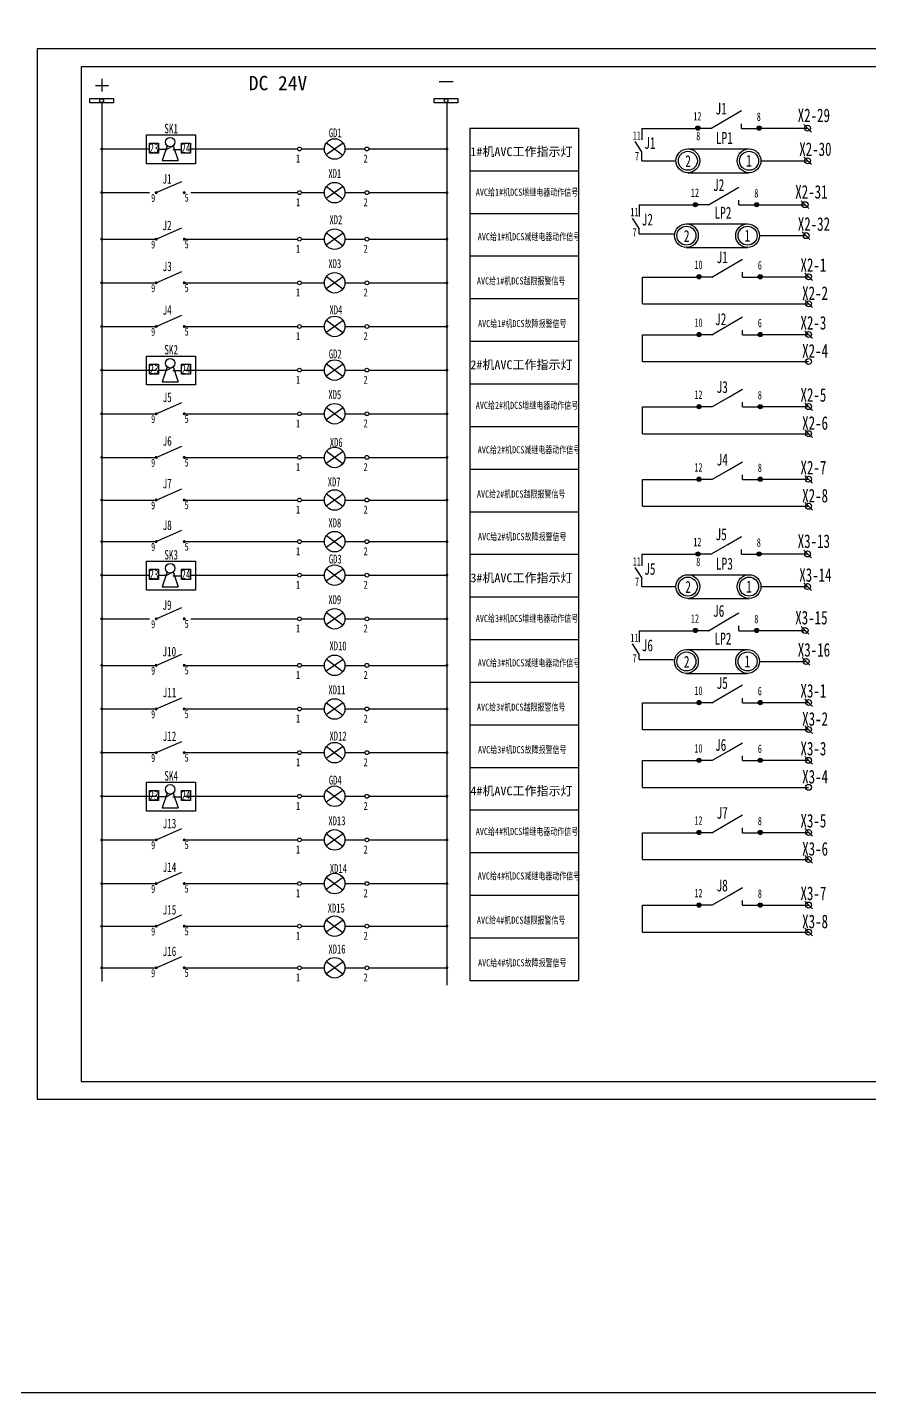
# Model space of a CAD drawing. Header units: millimetres. Extents: x -2527 to 7788, y -1442 to 1215.
# Drawn here: x 6831 to 7308, y -1442 to -670 of the extents above; entities that cross this region are included whole.
import ezdxf

# ---------------------------------------------------------------- set-up
doc = ezdxf.new("R2010")
doc.units = ezdxf.units.MM
doc.header["$MEASUREMENT"] = 0
doc.styles.get("Standard").update_dxf_attribs({"font": '', "width": 0.7, "height": 6})
doc.styles.get('Standard').set_extended_font_data('SimSun')

msp = doc.modelspace()

# ---------------------------------------------------------------- hatches: boundary and pattern name
for points in [[(7211.92, -726.95, 1), (7209.52, -726.95, 1)], [(7246.56, -726.95, 1), (7244.16, -726.95, 1)], [(6872.54, -738.74, 1), (6874.27, -738.74, 1)], [(7067.84, -738.74, 1), (7069.57, -738.74, 1)], [(6872.54, -763.43, 1), (6874.27, -763.43, 1)], [(6903.34, -763.43, 1), (6905.08, -763.43, 1)], [(6919.23, -763.43, 1), (6920.97, -763.43, 1)], [(7067.84, -763.43, 1), (7069.57, -763.43, 1)], [(7210.53, -770.23, 1), (7208.13, -770.23, 1)], [(7245.17, -770.23, 1), (7242.77, -770.23, 1)], [(6872.54, -789.74, 1), (6874.27, -789.74, 1)], [(6903.34, -789.74, 1), (6905.08, -789.74, 1)], [(6919.23, -789.74, 1), (6920.97, -789.74, 1)], [(7067.84, -789.74, 1), (7069.57, -789.74, 1)], [(7212.51, -811, 1), (7210.11, -811, 1)], [(7247.15, -811, 1), (7244.75, -811, 1)], [(6872.54, -814.43, 1), (6874.27, -814.43, 1)], [(6903.34, -814.43, 1), (6905.08, -814.43, 1)], [(6919.23, -814.43, 1), (6920.97, -814.43, 1)], [(7067.84, -814.43, 1), (7069.57, -814.43, 1)], [(6872.54, -839.12, 1), (6874.27, -839.12, 1)], [(6903.34, -839.12, 1), (6905.08, -839.12, 1)], [(6919.23, -839.12, 1), (6920.97, -839.12, 1)], [(7067.84, -839.12, 1), (7069.57, -839.12, 1)], [(7212.51, -843.67, 1), (7210.11, -843.67, 1)], [(7247.15, -843.67, 1), (7244.75, -843.67, 1)], [(6872.54, -863.81, 1), (6874.27, -863.81, 1)], [(7067.84, -863.81, 1), (7069.57, -863.81, 1)], [(6872.54, -888.5, 1), (6874.27, -888.5, 1)], [(6903.34, -888.5, 1), (6905.08, -888.5, 1)], [(6919.23, -888.5, 1), (6920.97, -888.5, 1)], [(7067.84, -888.5, 1), (7069.57, -888.5, 1)], [(7212.51, -884.47, 1), (7210.11, -884.47, 1)], [(7247.15, -884.47, 1), (7244.75, -884.47, 1)], [(6872.54, -913.18, 1), (6874.27, -913.18, 1)], [(6903.34, -913.18, 1), (6905.08, -913.18, 1)], [(6919.23, -913.18, 1), (6920.97, -913.18, 1)], [(7067.84, -913.18, 1), (7069.57, -913.18, 1)], [(7212.51, -925.55, 1), (7210.11, -925.55, 1)], [(7247.15, -925.55, 1), (7244.75, -925.55, 1)], [(6872.54, -937.29, 1), (6874.27, -937.29, 1)], [(6903.34, -937.29, 1), (6905.08, -937.29, 1)], [(6919.23, -937.29, 1), (6920.97, -937.29, 1)], [(7067.84, -937.29, 1), (7069.57, -937.29, 1)], [(6872.54, -960.81, 1), (6874.27, -960.81, 1)], [(6903.34, -960.81, 1), (6905.08, -960.81, 1)], [(6919.23, -960.81, 1), (6920.97, -960.81, 1)], [(7067.84, -960.81, 1), (7069.57, -960.81, 1)], [(7211.92, -967.8, 1), (7209.52, -967.8, 1)], [(7246.56, -967.8, 1), (7244.16, -967.8, 1)], [(6872.54, -979.79, 1), (6874.27, -979.79, 1)], [(7067.84, -979.79, 1), (7069.57, -979.79, 1)], [(6872.54, -1004.48, 1), (6874.27, -1004.48, 1)], [(6903.34, -1004.48, 1), (6905.08, -1004.48, 1)], [(6919.23, -1004.48, 1), (6920.97, -1004.48, 1)], [(7067.84, -1004.48, 1), (7069.57, -1004.48, 1)], [(7210.53, -1011.07, 1), (7208.13, -1011.07, 1)], [(7245.17, -1011.07, 1), (7242.77, -1011.07, 1)], [(6872.54, -1030.79, 1), (6874.27, -1030.79, 1)], [(6903.34, -1030.79, 1), (6905.08, -1030.79, 1)], [(6919.23, -1030.79, 1), (6920.97, -1030.79, 1)], [(7067.84, -1030.79, 1), (7069.57, -1030.79, 1)], [(6872.54, -1055.48, 1), (6874.27, -1055.48, 1)], [(6903.34, -1055.48, 1), (6905.08, -1055.48, 1)], [(6919.23, -1055.48, 1), (6920.97, -1055.48, 1)], [(7067.84, -1055.48, 1), (7069.57, -1055.48, 1)], [(7212.51, -1051.85, 1), (7210.11, -1051.85, 1)], [(7247.15, -1051.85, 1), (7244.75, -1051.85, 1)], [(6872.54, -1080.17, 1), (6874.27, -1080.17, 1)], [(6903.34, -1080.17, 1), (6905.08, -1080.17, 1)], [(6919.23, -1080.17, 1), (6920.97, -1080.17, 1)], [(7067.84, -1080.17, 1), (7069.57, -1080.17, 1)], [(7212.51, -1084.52, 1), (7210.11, -1084.52, 1)], [(7247.15, -1084.52, 1), (7244.75, -1084.52, 1)], [(6872.54, -1104.86, 1), (6874.27, -1104.86, 1)], [(7067.84, -1104.86, 1), (7069.57, -1104.86, 1)], [(7212.51, -1125.32, 1), (7210.11, -1125.32, 1)], [(7247.15, -1125.32, 1), (7244.75, -1125.32, 1)], [(6872.54, -1129.55, 1), (6874.27, -1129.55, 1)], [(6903.34, -1129.55, 1), (6905.08, -1129.55, 1)], [(6919.23, -1129.55, 1), (6920.97, -1129.55, 1)], [(7067.84, -1129.55, 1), (7069.57, -1129.55, 1)], [(6872.54, -1154.24, 1), (6874.27, -1154.24, 1)], [(6903.34, -1154.24, 1), (6905.08, -1154.24, 1)], [(6919.23, -1154.24, 1), (6920.97, -1154.24, 1)], [(7067.84, -1154.24, 1), (7069.57, -1154.24, 1)], [(7212.51, -1166.39, 1), (7210.11, -1166.39, 1)], [(7247.15, -1166.39, 1), (7244.75, -1166.39, 1)], [(6872.54, -1178.34, 1), (6874.27, -1178.34, 1)], [(6903.34, -1178.34, 1), (6905.08, -1178.34, 1)], [(6919.23, -1178.34, 1), (6920.97, -1178.34, 1)], [(7067.84, -1178.34, 1), (7069.57, -1178.34, 1)], [(6872.54, -1201.86, 1), (6874.27, -1201.86, 1)], [(6903.34, -1201.86, 1), (6905.08, -1201.86, 1)], [(6919.23, -1201.86, 1), (6920.97, -1201.86, 1)], [(7067.84, -1201.86, 1), (7069.57, -1201.86, 1)]]:
    msp.add_hatch(color=256).paths.add_polyline_path(points)

# ---------------------------------------------------------------- linework, layer by layer
for p, q in [((6873.53, -698.96), (6873.53, -706.25)), ((7064.29, -700.48), (7072.17, -700.48)), ((6869.89, -702.83), (6877.32, -702.83)), ((6873.38, -712.63), (6873.38, -1209.63)), ((7068.69, -712.61), (7068.69, -1211.77)), ((7227.57, -721.54), (7235.31, -717)), ((7218.08, -727.1), (7227.57, -721.54)), ((7235.31, -727.1), (7235.31, -724.42)), ((7274.89, -729.12), (7270.57, -724.79)), ((7081.71, -726.93), (7143.09, -726.93)), ((7081.71, -726.93), (7081.71, -967.98)), ((7143.09, -726.93), (7143.09, -967.98)), ((7178.92, -727.1), (7187.06, -727.1)), ((7187.06, -727.1), (7210.72, -727.1)), ((7218.08, -727.1), (7210.72, -727.1)), ((7235.31, -727.1), (7245.36, -727.1)), ((7245.36, -726.95), (7272.73, -726.95)), ((6873.38, -738.73), (6900.4, -738.73)), ((6905.59, -738.82), (6910.21, -738.82)), ((6910.39, -736.91), (6907.58, -745.3)), ((6910.21, -738.82), (6913.83, -736.9)), ((6913.56, -739.04), (6918.48, -739.04)), ((6913.89, -736.91), (6916.7, -745.3)), ((6923.67, -738.73), (6984.23, -738.73)), ((6986.38, -738.73), (6999.38, -738.73)), ((7009.92, -735.35), (7000.47, -742.12)), ((7000.55, -735.24), (7009.84, -742.23)), ((7011.01, -738.73), (7022.4, -738.73)), ((7024.55, -738.73), (7068.69, -738.73)), ((7204.98, -738.69), (7218.98, -738.69)), ((7218.98, -738.69), (7239.65, -738.69)), ((6907.58, -745.3), (6916.7, -745.3)), ((7178.92, -745.41), (7198.31, -745.41)), ((7246.27, -745.41), (7272.76, -745.41)), ((7274.92, -747.57), (7270.6, -743.25)), ((7081.71, -751.04), (7143.09, -751.04)), ((7204.98, -752.13), (7218.98, -752.13)), ((7218.98, -752.13), (7239.65, -752.13)), ((6873.38, -763.42), (6900.51, -763.42)), ((6904.19, -763.42), (6918.71, -757.04)), ((6923.78, -763.42), (6984.23, -763.42)), ((6986.38, -763.42), (6999.38, -763.42)), ((7009.92, -760.04), (7000.47, -766.81)), ((7000.55, -759.93), (7009.84, -766.92)), ((7011.01, -763.42), (7022.4, -763.42)), ((7024.55, -763.42), (7068.69, -763.42)), ((7226.18, -764.81), (7233.92, -760.27)), ((7177.53, -770.37), (7185.68, -770.37)), ((7177.53, -770.37), (7185.68, -770.37)), ((7185.68, -770.37), (7209.33, -770.37)), ((7216.7, -770.37), (7209.33, -770.37)), ((7216.7, -770.37), (7226.18, -764.81)), ((7233.92, -770.37), (7233.92, -767.69)), ((7233.92, -770.37), (7243.97, -770.37)), ((7243.97, -770.23), (7271.34, -770.23)), ((7273.51, -772.39), (7269.18, -768.06)), ((7081.71, -775.14), (7143.09, -775.14)), ((6904.19, -789.73), (6918.71, -783.35)), ((7009.92, -786.35), (7000.47, -793.12)), ((7000.55, -786.24), (7009.84, -793.23)), ((7177.53, -786.74), (7196.92, -786.74)), ((7204.16, -781.03), (7218.16, -781.03)), ((7218.16, -781.03), (7238.83, -781.03)), ((7274.1, -789.91), (7269.78, -785.59)), ((6873.38, -789.73), (6904.19, -789.73)), ((6920.08, -789.73), (6984.23, -789.73)), ((6986.38, -789.73), (6999.38, -789.73)), ((7011.01, -789.73), (7022.4, -789.73)), ((7024.55, -789.73), (7068.69, -789.73)), ((7204.16, -794.47), (7218.16, -794.47)), ((7218.16, -794.47), (7238.83, -794.47)), ((7245.45, -787.75), (7271.94, -787.75)), ((7081.71, -799.25), (7143.09, -799.25)), ((7228.16, -805.59), (7235.9, -801.05)), ((6904.19, -814.42), (6918.71, -808.04)), ((7218.68, -811.15), (7228.16, -805.59)), ((7235.9, -811.15), (7235.9, -808.47)), ((7275.49, -813.17), (7271.16, -808.84)), ((6873.38, -814.42), (6904.19, -814.42)), ((6920.08, -814.42), (6984.23, -814.42)), ((6986.38, -814.42), (6999.38, -814.42)), ((7009.92, -811.04), (7000.47, -817.81)), ((7000.55, -810.93), (7009.84, -817.92)), ((7011.01, -814.42), (7022.4, -814.42)), ((7024.55, -814.42), (7068.69, -814.42)), ((7179.35, -826.29), (7179.35, -811.15)), ((7179.35, -811.15), (7211.31, -811.15)), ((7218.68, -811.15), (7211.31, -811.15)), ((7235.9, -811.15), (7245.95, -811.15)), ((7245.95, -811), (7273.32, -811)), ((7081.71, -823.35), (7143.09, -823.35)), ((7179.35, -826.29), (7273.32, -826.29)), ((7275.49, -828.45), (7271.16, -824.13)), ((6904.19, -839.11), (6918.71, -832.73)), ((7228.16, -838.26), (7235.9, -833.72)), ((6873.38, -839.11), (6904.19, -839.11)), ((6920.08, -839.11), (6984.23, -839.11)), ((6986.38, -839.11), (6999.38, -839.11)), ((7009.92, -835.73), (7000.47, -842.5)), ((7000.55, -835.62), (7009.84, -842.61)), ((7011.01, -839.11), (7022.4, -839.11)), ((7024.55, -839.11), (7068.69, -839.11)), ((7218.68, -843.82), (7228.16, -838.26)), ((7235.9, -843.82), (7235.9, -841.14)), ((7275.49, -845.84), (7271.16, -841.51)), ((7081.71, -847.46), (7143.09, -847.46)), ((7179.35, -858.96), (7179.35, -843.82)), ((7179.35, -843.82), (7211.31, -843.82)), ((7218.68, -843.82), (7211.31, -843.82)), ((7235.9, -843.82), (7245.95, -843.82)), ((7245.95, -843.67), (7273.32, -843.67)), ((6873.38, -863.8), (6904.19, -863.8)), ((6905.59, -863.89), (6910.21, -863.89)), ((6910.39, -861.98), (6907.58, -870.37)), ((6910.21, -863.89), (6913.83, -861.97)), ((6913.56, -864.11), (6918.48, -864.11)), ((6913.89, -861.97), (6916.7, -870.37)), ((6920.08, -863.8), (6984.23, -863.8)), ((6986.38, -863.8), (6999.38, -863.8)), ((7009.92, -860.42), (7000.47, -867.19)), ((7000.55, -860.31), (7009.84, -867.3)), ((7011.01, -863.8), (7022.4, -863.8)), ((7024.55, -863.8), (7068.69, -863.8)), ((7179.35, -858.96), (7273.32, -858.96)), ((6907.58, -870.37), (6916.7, -870.37)), ((7081.71, -871.56), (7143.09, -871.56)), ((7218.68, -884.62), (7228.16, -879.05)), ((7228.16, -879.05), (7235.9, -874.51)), ((6904.19, -888.49), (6918.71, -882.11)), ((7009.92, -885.11), (7000.47, -891.88)), ((7000.55, -884.99), (7009.84, -891.99)), ((7179.35, -884.62), (7211.31, -884.62)), ((7179.35, -899.76), (7179.35, -884.62)), ((7218.68, -884.62), (7211.31, -884.62)), ((7235.9, -884.62), (7235.9, -881.94)), ((7235.9, -884.62), (7245.95, -884.62)), ((7245.95, -884.47), (7273.32, -884.47)), ((7275.49, -886.63), (7271.16, -882.31)), ((6873.38, -888.49), (6904.19, -888.49)), ((6920.08, -888.49), (6984.23, -888.49)), ((6986.38, -888.49), (6999.38, -888.49)), ((7011.01, -888.49), (7022.4, -888.49)), ((7024.55, -888.49), (7068.69, -888.49)), ((7081.71, -895.67), (7143.09, -895.67)), ((7179.35, -899.76), (7273.32, -899.76)), ((7275.49, -901.92), (7271.16, -897.59)), ((6904.19, -913.18), (6918.71, -906.79)), ((7009.92, -909.8), (7000.47, -916.57)), ((7000.55, -909.68), (7009.84, -916.68)), ((6873.38, -913.18), (6904.19, -913.18)), ((6920.08, -913.18), (6984.23, -913.18)), ((6986.38, -913.18), (6999.38, -913.18)), ((7011.01, -913.18), (7022.4, -913.18)), ((7024.55, -913.18), (7068.69, -913.18)), ((7228.16, -920.13), (7235.9, -915.59)), ((7081.71, -919.77), (7143.09, -919.77)), ((7179.35, -925.69), (7211.31, -925.69)), ((7179.35, -940.83), (7179.35, -925.69)), ((7218.68, -925.69), (7211.31, -925.69)), ((7218.68, -925.69), (7228.16, -920.13)), ((7235.9, -925.69), (7235.9, -923.01)), ((7235.9, -925.69), (7245.95, -925.69)), ((7245.95, -925.55), (7273.32, -925.55)), ((7275.49, -927.71), (7271.16, -923.38)), ((6904.19, -937.29), (6918.71, -930.9)), ((7009.92, -933.9), (7000.47, -940.67)), ((7000.55, -933.79), (7009.84, -940.78)), ((6873.38, -937.29), (6904.19, -937.29)), ((6920.08, -937.29), (6984.23, -937.29)), ((6986.38, -937.29), (6999.38, -937.29)), ((7011.01, -937.29), (7022.4, -937.29)), ((7024.55, -937.29), (7068.69, -937.29)), ((7179.35, -940.83), (7273.32, -940.83)), ((7275.49, -942.99), (7271.16, -938.67)), ((7081.71, -943.88), (7143.09, -943.88)), ((6904.19, -960.81), (6918.71, -954.42)), ((7009.92, -957.42), (7000.47, -964.19)), ((7000.55, -957.31), (7009.84, -964.3)), ((6873.38, -960.81), (6904.19, -960.81)), ((6920.08, -960.81), (6984.23, -960.81)), ((6986.38, -960.81), (6999.38, -960.81)), ((7011.01, -960.81), (7022.4, -960.81)), ((7024.55, -960.81), (7068.69, -960.81)), ((7218.08, -967.94), (7227.57, -962.38)), ((7227.57, -962.38), (7235.31, -957.84)), ((7235.31, -967.94), (7235.31, -965.27)), ((7081.71, -967.98), (7143.09, -967.98)), ((7081.71, -967.98), (7143.09, -967.98)), ((7081.71, -967.98), (7143.09, -967.98)), ((7081.71, -967.98), (7081.71, -1209.03)), ((7143.09, -967.98), (7143.09, -1209.03)), ((7178.92, -967.94), (7187.06, -967.94)), ((7187.06, -967.94), (7210.72, -967.94)), ((7218.08, -967.94), (7210.72, -967.94)), ((7235.31, -967.94), (7245.36, -967.94)), ((7245.36, -967.8), (7272.73, -967.8)), ((7274.89, -969.96), (7270.57, -965.64)), ((6873.38, -979.79), (6900.4, -979.79)), ((6905.59, -979.87), (6910.21, -979.87)), ((6910.39, -977.96), (6907.58, -986.35)), ((6910.21, -979.87), (6913.83, -977.95)), ((6913.56, -980.09), (6918.48, -980.09)), ((6913.89, -977.96), (6916.7, -986.35)), ((6923.67, -979.79), (6984.23, -979.79)), ((6986.38, -979.79), (6999.38, -979.79)), ((7009.92, -976.4), (7000.47, -983.17)), ((7000.55, -976.29), (7009.84, -983.28)), ((7011.01, -979.79), (7022.4, -979.79)), ((7024.55, -979.79), (7068.69, -979.79)), ((7204.98, -979.54), (7218.98, -979.54)), ((7218.98, -979.54), (7239.65, -979.54)), ((6907.58, -986.35), (6916.7, -986.35)), ((7178.92, -986.26), (7198.31, -986.26)), ((7246.27, -986.26), (7272.76, -986.26)), ((7274.92, -988.42), (7270.6, -984.09)), ((7081.71, -992.09), (7143.09, -992.09)), ((7204.98, -992.98), (7218.98, -992.98)), ((7218.98, -992.98), (7239.65, -992.98)), ((6904.19, -1004.47), (6918.71, -998.09)), ((7009.92, -1001.09), (7000.47, -1007.86)), ((7000.55, -1000.98), (7009.84, -1007.97)), ((7226.18, -1005.65), (7233.92, -1001.11)), ((6873.38, -1004.47), (6900.51, -1004.47)), ((6923.78, -1004.47), (6984.23, -1004.47)), ((6986.38, -1004.47), (6999.38, -1004.47)), ((7011.01, -1004.47), (7022.4, -1004.47)), ((7024.55, -1004.47), (7068.69, -1004.47)), ((7177.53, -1011.21), (7185.68, -1011.21)), ((7177.53, -1011.21), (7185.68, -1011.21)), ((7185.68, -1011.21), (7209.33, -1011.21)), ((7216.7, -1011.21), (7209.33, -1011.21)), ((7216.7, -1011.21), (7226.18, -1005.65)), ((7233.92, -1011.21), (7233.92, -1008.54)), ((7233.92, -1011.21), (7243.97, -1011.21)), ((7243.97, -1011.07), (7271.34, -1011.07)), ((7273.51, -1013.23), (7269.18, -1008.91)), ((7081.71, -1016.19), (7143.09, -1016.19)), ((6904.19, -1030.79), (6918.71, -1024.4)), ((7204.16, -1021.88), (7218.16, -1021.88)), ((7218.16, -1021.88), (7238.83, -1021.88)), ((7274.1, -1030.76), (7269.78, -1026.44)), ((6873.38, -1030.79), (6904.19, -1030.79)), ((6920.08, -1030.79), (6984.23, -1030.79)), ((6986.38, -1030.79), (6999.38, -1030.79)), ((7009.92, -1027.4), (7000.47, -1034.17)), ((7000.55, -1027.29), (7009.84, -1034.28)), ((7011.01, -1030.79), (7022.4, -1030.79)), ((7024.55, -1030.79), (7068.69, -1030.79)), ((7177.53, -1027.58), (7196.92, -1027.58)), ((7245.45, -1028.6), (7271.94, -1028.6)), ((7081.71, -1040.3), (7143.09, -1040.3)), ((7204.16, -1035.32), (7218.16, -1035.32)), ((7218.16, -1035.32), (7238.83, -1035.32)), ((7228.16, -1046.43), (7235.9, -1041.89)), ((6904.19, -1055.48), (6918.71, -1049.09)), ((7218.68, -1051.99), (7228.16, -1046.43)), ((7235.9, -1051.99), (7235.9, -1049.32)), ((7275.49, -1054.01), (7271.16, -1049.69)), ((6873.38, -1055.48), (6904.19, -1055.48)), ((6920.08, -1055.48), (6984.23, -1055.48)), ((6986.38, -1055.48), (6999.38, -1055.48)), ((7009.92, -1052.09), (7000.47, -1058.86)), ((7000.55, -1051.98), (7009.84, -1058.97)), ((7011.01, -1055.48), (7022.4, -1055.48)), ((7024.55, -1055.48), (7068.69, -1055.48)), ((7179.35, -1067.13), (7179.35, -1051.99)), ((7179.35, -1051.99), (7211.31, -1051.99)), ((7218.68, -1051.99), (7211.31, -1051.99)), ((7235.9, -1051.99), (7245.95, -1051.99)), ((7245.95, -1051.85), (7273.32, -1051.85)), ((7081.71, -1064.4), (7143.09, -1064.4)), ((7275.49, -1069.29), (7271.16, -1064.97)), ((7179.35, -1067.13), (7273.32, -1067.13)), ((6873.38, -1080.16), (6904.19, -1080.16)), ((6904.19, -1080.16), (6918.71, -1073.78)), ((6920.08, -1080.16), (6984.23, -1080.16)), ((6986.38, -1080.16), (6999.38, -1080.16)), ((7009.92, -1076.78), (7000.47, -1083.55)), ((7000.55, -1076.67), (7009.84, -1083.66)), ((7011.01, -1080.16), (7022.4, -1080.16)), ((7024.55, -1080.16), (7068.69, -1080.16)), ((7218.68, -1084.66), (7228.16, -1079.1)), ((7228.16, -1079.1), (7235.9, -1074.56)), ((7081.71, -1088.51), (7143.09, -1088.51)), ((7179.35, -1099.8), (7179.35, -1084.66)), ((7179.35, -1084.66), (7211.31, -1084.66)), ((7218.68, -1084.66), (7211.31, -1084.66)), ((7235.9, -1084.66), (7235.9, -1081.99)), ((7235.9, -1084.66), (7245.95, -1084.66)), ((7245.95, -1084.52), (7273.32, -1084.52)), ((7275.49, -1086.68), (7271.16, -1082.36)), ((6910.39, -1103.03), (6907.58, -1111.42)), ((6910.21, -1104.94), (6913.83, -1103.02)), ((6913.89, -1103.03), (6916.7, -1111.42)), ((7009.92, -1101.47), (7000.47, -1108.24)), ((7000.55, -1101.36), (7009.84, -1108.35)), ((7179.35, -1099.8), (7273.32, -1099.8)), ((6873.38, -1104.85), (6904.19, -1104.85)), ((6905.59, -1104.94), (6910.21, -1104.94)), ((6907.58, -1111.42), (6916.7, -1111.42)), ((6913.56, -1105.16), (6918.48, -1105.16)), ((6920.08, -1104.85), (6984.23, -1104.85)), ((6986.38, -1104.85), (6999.38, -1104.85)), ((7011.01, -1104.85), (7022.4, -1104.85)), ((7024.55, -1104.85), (7068.69, -1104.85)), ((7081.71, -1112.61), (7143.09, -1112.61)), ((7228.16, -1119.9), (7235.9, -1115.36)), ((6904.19, -1129.54), (6918.71, -1123.16)), ((7009.92, -1126.16), (7000.47, -1132.93)), ((7000.55, -1126.05), (7009.84, -1133.04)), ((7179.35, -1125.46), (7211.31, -1125.46)), ((7179.35, -1140.6), (7179.35, -1125.46)), ((7218.68, -1125.46), (7211.31, -1125.46)), ((7218.68, -1125.46), (7228.16, -1119.9)), ((7235.9, -1125.46), (7235.9, -1122.78)), ((7235.9, -1125.46), (7245.95, -1125.46)), ((7245.95, -1125.32), (7273.32, -1125.32)), ((7275.49, -1127.48), (7271.16, -1123.16)), ((6873.38, -1129.54), (6904.19, -1129.54)), ((6920.08, -1129.54), (6984.23, -1129.54)), ((6986.38, -1129.54), (6999.38, -1129.54)), ((7011.01, -1129.54), (7022.4, -1129.54)), ((7024.55, -1129.54), (7068.69, -1129.54)), ((7081.71, -1136.72), (7143.09, -1136.72)), ((7179.35, -1140.6), (7273.32, -1140.6)), ((7275.49, -1142.76), (7271.16, -1138.44)), ((6904.19, -1154.23), (6918.71, -1147.85)), ((6873.38, -1154.23), (6904.19, -1154.23)), ((6920.08, -1154.23), (6984.23, -1154.23)), ((6986.38, -1154.23), (6999.38, -1154.23)), ((7009.92, -1150.85), (7000.47, -1157.62)), ((7000.55, -1150.74), (7009.84, -1157.73)), ((7011.01, -1154.23), (7022.4, -1154.23)), ((7024.55, -1154.23), (7068.69, -1154.23)), ((7228.16, -1160.97), (7235.9, -1156.43)), ((7081.71, -1160.82), (7143.09, -1160.82)), ((7218.68, -1166.53), (7228.16, -1160.97)), ((7235.9, -1166.53), (7235.9, -1163.86)), ((7275.49, -1168.55), (7271.16, -1164.23)), ((6904.19, -1178.34), (6918.71, -1171.95)), ((7179.35, -1166.53), (7211.31, -1166.53)), ((7179.35, -1181.67), (7179.35, -1166.53)), ((7218.68, -1166.53), (7211.31, -1166.53)), ((7235.9, -1166.53), (7245.95, -1166.53)), ((7245.95, -1166.39), (7273.32, -1166.39)), ((6873.38, -1178.34), (6904.19, -1178.34)), ((6920.08, -1178.34), (6984.23, -1178.34)), ((6986.38, -1178.34), (6999.38, -1178.34)), ((7009.92, -1174.95), (7000.47, -1181.72)), ((7000.55, -1174.84), (7009.84, -1181.83)), ((7011.01, -1178.34), (7022.4, -1178.34)), ((7024.55, -1178.34), (7068.69, -1178.34)), ((7275.49, -1183.84), (7271.16, -1179.51)), ((7081.71, -1184.93), (7143.09, -1184.93)), ((7179.35, -1181.67), (7273.32, -1181.67)), ((6904.19, -1201.86), (6918.71, -1195.47)), ((6873.38, -1201.86), (6904.19, -1201.86)), ((6920.08, -1201.86), (6984.23, -1201.86)), ((6986.38, -1201.86), (6999.38, -1201.86)), ((7009.92, -1198.47), (7000.47, -1205.24)), ((7000.55, -1198.36), (7009.84, -1205.36)), ((7011.01, -1201.86), (7022.4, -1201.86)), ((7024.55, -1201.86), (7068.69, -1201.86)), ((7081.71, -1209.03), (7143.09, -1209.03)), ((7081.71, -1209.03), (7143.09, -1209.03))]:
    msp.add_line(p, q)
at = {"lineweight": -3, "ltscale": 1000}
for p, q in [((7178.92, -727.1), (7178.92, -733.57)), ((7178.92, -740.35), (7175.17, -734.52)), ((7178.92, -745.41), (7178.92, -740.35)), ((7177.53, -770.37), (7177.53, -776.85)), ((7177.53, -783.62), (7173.79, -777.8)), ((7177.53, -786.74), (7177.53, -783.62)), ((7178.92, -967.94), (7178.92, -974.42)), ((7178.92, -981.2), (7175.17, -975.37)), ((7178.92, -986.26), (7178.92, -981.2)), ((7177.53, -1011.21), (7177.53, -1017.69)), ((7177.53, -1024.47), (7173.79, -1018.64)), ((7177.53, -1027.58), (7177.53, -1024.47))]:
    msp.add_line(p, q, dxfattribs=at)
at = {"color": 1, "lineweight": -3, "ltscale": 1000}
msp.add_lwpolyline([(-1784.68, -215.41), (7786.06, -215.41), (7786.06, -1442.2), (-1784.68, -1442.2)], close=True, dxfattribs=at)
for points in [[(6836.87, -1276.17), (7676.87, -1276.17), (7676.87, -682.17), (6836.87, -682.17)], [(6861.87, -1266.17), (7666.87, -1266.17), (7666.87, -692.17), (6861.87, -692.17)], [(6866.65, -710.15), (6880.08, -710.15), (6880.08, -712.63), (6866.65, -712.63)], [(7061.54, -710.12), (7074.97, -710.12), (7074.97, -712.61), (7061.54, -712.61)]]:
    msp.add_lwpolyline(points, close=True)
at = {"lineweight": -3, "ltscale": 1000}
for points in [[(6898.71, -730.8), (6926.51, -730.8), (6926.51, -747.15), (6898.71, -747.15)], [(6900.4, -735.42), (6905.59, -735.42), (6905.59, -741.1), (6900.4, -741.1)], [(6918.48, -735.42), (6923.67, -735.42), (6923.67, -741.1), (6918.48, -741.1)], [(6898.71, -855.87), (6926.51, -855.87), (6926.51, -872.22), (6898.71, -872.22)], [(6900.4, -860.48), (6905.59, -860.48), (6905.59, -866.16), (6900.4, -866.16)], [(6918.48, -860.48), (6923.67, -860.48), (6923.67, -866.16), (6918.48, -866.16)], [(6898.71, -971.85), (6926.51, -971.85), (6926.51, -988.2), (6898.71, -988.2)], [(6900.4, -976.47), (6905.59, -976.47), (6905.59, -982.15), (6900.4, -982.15)], [(6918.48, -976.47), (6923.67, -976.47), (6923.67, -982.15), (6918.48, -982.15)], [(6898.71, -1096.92), (6926.51, -1096.92), (6926.51, -1113.27), (6898.71, -1113.27)], [(6900.4, -1101.54), (6905.59, -1101.54), (6905.59, -1107.22), (6900.4, -1107.22)], [(6918.48, -1101.54), (6923.67, -1101.54), (6923.67, -1107.22), (6918.48, -1107.22)]]:
    msp.add_lwpolyline(points, close=True, dxfattribs=at)
for centre, radius in [((6873.36, -711.38), 1.07), ((7068.25, -711.36), 1.07), ((7210.72, -726.95), 1.2), ((7245.36, -726.95), 1.2), ((7272.73, -726.94), 1.68), ((6912.14, -734.84), 2.7), ((7005.19, -738.73), 5.81), ((7210.72, -726.95), 0.144), ((7245.36, -726.95), 0.144), ((6985.31, -738.73), 1.07), ((7023.48, -738.73), 1.07), ((7205.03, -745.41), 6.72), ((7205.03, -745.41), 5.38), ((7239.65, -745.41), 6.72), ((7239.65, -745.41), 5.38), ((7272.76, -745.4), 1.68), ((6985.31, -763.42), 1.07), ((7005.19, -763.42), 5.81), ((7023.48, -763.42), 1.07), ((7209.33, -770.23), 1.2), ((7209.33, -770.23), 0.144), ((7243.97, -770.23), 1.2), ((7243.97, -770.23), 0.144), ((7271.34, -770.22), 1.68), ((7005.19, -789.73), 5.81), ((7204.21, -787.75), 6.72), ((7204.21, -787.75), 5.38), ((7238.83, -787.75), 6.72), ((7238.83, -787.75), 5.38), ((7271.94, -787.74), 1.68), ((6985.31, -789.73), 1.07), ((7023.48, -789.73), 1.07), ((7005.19, -814.42), 5.81), ((7211.31, -811), 1.2), ((7211.31, -811), 0.144), ((7245.95, -811), 1.2), ((7245.95, -811), 0.144), ((7273.32, -810.99), 1.68), ((6985.31, -814.42), 1.07), ((7023.48, -814.42), 1.07), ((7273.32, -826.28), 1.68), ((7005.19, -839.11), 5.81), ((6985.31, -839.11), 1.07), ((7023.48, -839.11), 1.07), ((7211.31, -843.67), 1.2), ((7211.31, -843.67), 0.144), ((7245.95, -843.67), 1.2), ((7245.95, -843.67), 0.144), ((7273.32, -843.66), 1.68), ((6912.14, -859.91), 2.7), ((6985.31, -863.8), 1.07), ((7005.19, -863.8), 5.81), ((7023.48, -863.8), 1.07), ((7273.32, -858.95), 1.68), ((6985.31, -888.49), 1.07), ((7005.19, -888.49), 5.81), ((7023.48, -888.49), 1.07), ((7211.31, -884.47), 1.2), ((7211.31, -884.47), 0.144), ((7245.95, -884.47), 1.2), ((7245.95, -884.47), 0.144), ((7273.32, -884.46), 1.68), ((7273.32, -899.75), 1.68), ((7005.19, -913.18), 5.81), ((6985.31, -913.18), 1.07), ((7023.48, -913.18), 1.07), ((7211.31, -925.55), 1.2), ((7211.31, -925.55), 0.144), ((7245.95, -925.55), 1.2), ((7245.95, -925.55), 0.144), ((7273.32, -925.54), 1.68), ((7005.19, -937.29), 5.81), ((6985.31, -937.29), 1.07), ((7023.48, -937.29), 1.07), ((7273.32, -940.82), 1.68), ((7005.19, -960.81), 5.81), ((6985.31, -960.81), 1.07), ((7023.48, -960.81), 1.07), ((7210.72, -967.8), 1.2), ((7210.72, -967.8), 0.144), ((7245.36, -967.8), 1.2), ((7245.36, -967.8), 0.144), ((7272.73, -967.79), 1.68), ((6912.14, -975.89), 2.7), ((6985.31, -979.79), 1.07), ((7005.19, -979.79), 5.81), ((7023.48, -979.79), 1.07), ((7205.03, -986.26), 6.72), ((7239.65, -986.26), 6.72), ((7205.03, -986.26), 5.38), ((7239.65, -986.26), 5.38), ((7272.76, -986.25), 1.68), ((6985.31, -1004.47), 1.07), ((7005.19, -1004.47), 5.81), ((7023.48, -1004.47), 1.07), ((7209.33, -1011.07), 1.2), ((7209.33, -1011.07), 0.144), ((7243.97, -1011.07), 1.2), ((7243.97, -1011.07), 0.144), ((7271.34, -1011.06), 1.68), ((7005.19, -1030.79), 5.81), ((7204.21, -1028.6), 6.72), ((7204.21, -1028.6), 5.38), ((7238.83, -1028.6), 6.72), ((7238.83, -1028.6), 5.38), ((7271.94, -1028.59), 1.68), ((6985.31, -1030.79), 1.07), ((7023.48, -1030.79), 1.07), ((7005.19, -1055.48), 5.81), ((7273.32, -1051.84), 1.68), ((6985.31, -1055.48), 1.07), ((7023.48, -1055.48), 1.07), ((7211.31, -1051.85), 1.2), ((7211.31, -1051.85), 0.144), ((7245.95, -1051.85), 1.2), ((7245.95, -1051.85), 0.144), ((7273.32, -1067.12), 1.68), ((6985.31, -1080.16), 1.07), ((7005.19, -1080.16), 5.81), ((7023.48, -1080.16), 1.07), ((7211.31, -1084.52), 1.2), ((7211.31, -1084.52), 0.144), ((7245.95, -1084.52), 1.2), ((7245.95, -1084.52), 0.144), ((7273.32, -1084.51), 1.68), ((6912.14, -1100.96), 2.7), ((6985.31, -1104.85), 1.07), ((7005.19, -1104.85), 5.81), ((7023.48, -1104.85), 1.07), ((7273.32, -1099.79), 1.68), ((7005.19, -1129.54), 5.81), ((7211.31, -1125.32), 1.2), ((7211.31, -1125.32), 0.144), ((7245.95, -1125.32), 1.2), ((7245.95, -1125.32), 0.144), ((7273.32, -1125.31), 1.68), ((6985.31, -1129.54), 1.07), ((7023.48, -1129.54), 1.07), ((7273.32, -1140.59), 1.68), ((7005.19, -1154.23), 5.81), ((6985.31, -1154.23), 1.07), ((7023.48, -1154.23), 1.07), ((7211.31, -1166.39), 1.2), ((7245.95, -1166.39), 1.2), ((7273.32, -1166.38), 1.68), ((7005.19, -1178.34), 5.81), ((7211.31, -1166.39), 0.144), ((7245.95, -1166.39), 0.144), ((6985.31, -1178.34), 1.07), ((7023.48, -1178.34), 1.07), ((7273.32, -1181.67), 1.68), ((7005.19, -1201.86), 5.81), ((6985.31, -1201.86), 1.07), ((7023.48, -1201.86), 1.07)]:
    msp.add_circle(centre, radius)

# ---------------------------------------------------------------- texts
for s, height, p in [('DC 24V ', 8.1, (6956.61, -705.5)), ('1#机AVC工作指示灯', 4.9896, (7082, -742.74)), ('2#机AVC工作指示灯', 4.9896, (7082, -863.27)), ('3#机AVC工作指示灯', 4.9896, (7082, -983.8)), ('4#机AVC工作指示灯', 4.9896, (7082, -1104.32))]:
    msp.add_text(s, height=height).set_placement(p)
at = {"width": 0.7}
for s, height, p in [('12', 4.8, (7208.15, -722.58)), ('J1', 6.72, (7220.65, -719.22)), ('8', 4.8, (7244.03, -722.84)), ('X2-29', 7.68, (7267.16, -723.54)), ('SK1', 5.4, (6908.86, -729.87)), ('GD1', 5.08, (7001.9, -732.15)), ('11', 4.8, (7173.88, -733.52)), ('J1', 6.72, (7180.31, -738.72)), ('8', 4.8, (7209.75, -733.78)), ('LP1', 6.72, (7220.92, -735.82)), ('23', 5.443, (6900.38, -740.97)), ('24', 5.443, (6918.46, -740.97)), ('7', 4.8, (7175.13, -745.08)), ('X2-30', 7.68, (7268.04, -742.66)), ('1', 4.54, (6983.33, -746.44)), ('2', 4.54, (7021.58, -746.44)), ('2', 6.72, (7203.59, -748.96)), ('1', 6.72, (7237.98, -748.76)), ('J1', 5.4, (6907.79, -758.33)), ('XD1', 5.08, (7001.65, -755.13)), ('J2', 6.72, (7219.26, -762.49)), ('9', 4.54, (6901.37, -768.68)), ('5', 4.54, (6920.34, -768.57)), ('12', 4.8, (7206.77, -765.85)), ('8', 4.8, (7242.64, -766.12)), ('X2-31', 7.68, (7265.78, -766.81)), ('1', 4.54, (6983.33, -771.12)), ('2', 4.54, (7021.58, -771.12)), ('11', 4.8, (7172.5, -776.79)), ('LP2', 6.72, (7220.1, -778.16)), ('J2', 5.4, (6907.79, -784.64)), ('XD2', 5.08, (7002.26, -781.28)), ('J2', 6.72, (7178.92, -782)), ('X2-32', 7.68, (7267.22, -785.01)), ('7', 4.8, (7173.74, -788.35)), ('2', 6.72, (7202.77, -791.3)), ('1', 6.72, (7237.16, -791.1)), ('9', 4.54, (6901.37, -794.99)), ('5', 4.54, (6920.34, -794.88)), ('1', 4.54, (6983.33, -797.44)), ('2', 4.54, (7021.58, -797.44)), ('J3', 5.4, (6907.88, -807.81)), ('XD3', 5.08, (7001.65, -806.13)), ('10', 4.8, (7208.75, -806.63)), ('J1', 6.72, (7221.24, -803.27)), ('6', 4.8, (7244.62, -806.9)), ('X2-1', 7.68, (7268.74, -808.21)), ('9', 4.54, (6901.37, -819.68)), ('5', 4.54, (6920.34, -819.57)), ('1', 4.54, (6983.33, -822.13)), ('2', 4.54, (7021.58, -822.13)), ('X2-2', 7.68, (7269.7, -824.09)), ('J4', 5.4, (6907.88, -832.5)), ('XD4', 5.08, (7002.26, -832.28)), ('J2', 6.72, (7220.4, -838.35)), ('X2-3', 7.68, (7268.74, -840.88)), ('9', 4.54, (6901.37, -844.37)), ('5', 4.54, (6920.34, -844.26)), ('10', 4.8, (7208.75, -839.3)), ('6', 4.8, (7244.62, -839.57)), ('SK2', 5.4, (6908.86, -854.94)), ('1', 4.54, (6983.33, -846.81)), ('2', 4.54, (7021.58, -846.81)), ('X2-4', 7.68, (7269.7, -856.76)), ('GD2', 5.08, (7001.9, -857.22)), ('23', 5.443, (6900.38, -866.04)), ('24', 5.443, (6918.46, -866.04)), ('1', 4.54, (6983.33, -871.5)), ('2', 4.54, (7021.58, -871.5)), ('J3', 6.72, (7221.24, -876.74)), ('J5', 5.4, (6907.88, -881.88)), ('XD5', 5.08, (7001.65, -880.2)), ('12', 4.8, (7208.75, -880.1)), ('8', 4.8, (7244.62, -880.36)), ('X2-5', 7.68, (7268.74, -881.67)), ('9', 4.54, (6901.37, -893.75)), ('5', 4.54, (6920.34, -893.64)), ('1', 4.54, (6983.33, -896.19)), ('2', 4.54, (7021.58, -896.19)), ('X2-6', 7.68, (7269.7, -897.56)), ('J6', 5.4, (6907.88, -906.57)), ('XD6', 5.08, (7002.45, -907.22)), ('J4', 6.72, (7221.24, -917.81)), ('9', 4.54, (6901.37, -918.44)), ('5', 4.54, (6920.34, -918.33)), ('1', 4.54, (6983.33, -920.88)), ('2', 4.54, (7021.58, -920.88)), ('12', 4.8, (7208.75, -921.17)), ('8', 4.8, (7244.62, -921.44)), ('X2-7', 7.68, (7268.74, -922.75)), ('J7', 5.4, (6907.88, -930.67)), ('XD7', 5.08, (7001.27, -929.56)), ('X2-8', 7.68, (7269.7, -938.64)), ('9', 4.54, (6901.37, -942.54)), ('5', 4.54, (6920.34, -942.43)), ('1', 4.54, (6983.33, -944.99)), ('2', 4.54, (7021.58, -944.99)), ('J8', 5.4, (6907.88, -954.19)), ('XD8', 5.08, (7001.66, -952.75)), ('J5', 6.72, (7220.65, -960.07)), ('X3-13', 7.68, (7267.16, -964.39)), ('9', 4.54, (6901.37, -966.06)), ('5', 4.54, (6920.34, -965.95)), ('1', 4.54, (6983.33, -968.51)), ('2', 4.54, (7021.58, -968.51)), ('12', 4.8, (7208.15, -963.43)), ('8', 4.8, (7244.03, -963.69)), ('SK3', 5.4, (6908.86, -970.93)), ('GD3', 5.08, (7001.9, -973.2)), ('11', 4.8, (7173.88, -974.37)), ('J5', 6.72, (7180.31, -979.57)), ('8', 4.8, (7209.75, -974.63)), ('LP3', 6.72, (7220.92, -976.66)), ('23', 5.443, (6900.38, -982.02)), ('24', 5.443, (6918.46, -982.02)), ('X3-14', 7.68, (7268.04, -983.51)), ('1', 4.54, (6983.33, -987.49)), ('2', 4.54, (7021.58, -987.49)), ('7', 4.8, (7175.13, -985.93)), ('2', 6.72, (7203.59, -989.8)), ('1', 6.72, (7237.98, -989.6)), ('J9', 5.4, (6907.79, -999.38)), ('XD9', 5.08, (7001.65, -996.18)), ('12', 4.8, (7206.77, -1006.7)), ('J6', 6.72, (7219.26, -1003.34)), ('8', 4.8, (7242.64, -1006.96)), ('X3-15', 7.68, (7265.78, -1007.66)), ('9', 4.54, (6901.37, -1009.73)), ('5', 4.54, (6920.34, -1009.62)), ('1', 4.54, (6983.33, -1012.18)), ('2', 4.54, (7021.58, -1012.18)), ('XD10', 5.08, (7002.26, -1022.33)), ('11', 4.8, (7172.5, -1017.64)), ('J6', 6.72, (7178.92, -1022.84)), ('LP2', 6.72, (7220.1, -1019.01)), ('X3-16', 7.68, (7267.22, -1025.85)), ('J10', 5.4, (6907.79, -1025.69)), ('7', 4.8, (7173.74, -1029.2)), ('2', 6.72, (7202.77, -1032.14)), ('1', 6.72, (7237.16, -1031.94)), ('9', 4.54, (6901.37, -1036.04)), ('5', 4.54, (6920.34, -1035.93)), ('1', 4.54, (6983.33, -1038.49)), ('2', 4.54, (7021.58, -1038.49)), ('XD11', 5.08, (7001.65, -1047.18)), ('J5', 6.72, (7221.24, -1044.12)), ('X3-1', 7.68, (7268.74, -1049.05)), ('J11', 5.4, (6907.88, -1048.86)), ('10', 4.8, (7208.75, -1047.48)), ('6', 4.8, (7244.62, -1047.74)), ('9', 4.54, (6901.37, -1060.73)), ('5', 4.54, (6920.34, -1060.62)), ('X3-2', 7.68, (7269.7, -1064.94)), ('1', 4.54, (6983.33, -1063.18)), ('2', 4.54, (7021.58, -1063.18)), ('J12', 5.4, (6907.88, -1073.55)), ('XD12', 5.08, (7002.26, -1073.33)), ('J6', 6.72, (7220.4, -1079.19)), ('9', 4.54, (6901.37, -1085.42)), ('5', 4.54, (6920.34, -1085.31)), ('10', 4.8, (7208.75, -1080.15)), ('6', 4.8, (7244.62, -1080.41)), ('X3-3', 7.68, (7268.74, -1081.72)), ('1', 4.54, (6983.33, -1087.87)), ('2', 4.54, (7021.58, -1087.87)), ('SK4', 5.4, (6908.86, -1095.99)), ('GD4', 5.08, (7001.9, -1098.27)), ('X3-4', 7.68, (7269.7, -1097.61)), ('23', 5.443, (6900.38, -1107.09)), ('24', 5.443, (6918.46, -1107.09)), ('1', 4.54, (6983.33, -1112.56)), ('2', 4.54, (7021.58, -1112.56)), ('J7', 6.72, (7221.24, -1117.59)), ('J13', 5.4, (6907.88, -1122.93)), ('XD13', 5.08, (7001.65, -1121.25)), ('12', 4.8, (7208.75, -1120.95)), ('8', 4.8, (7244.62, -1121.21)), ('X3-5', 7.68, (7268.74, -1122.52)), ('9', 4.54, (6901.37, -1134.8)), ('5', 4.54, (6920.34, -1134.69)), ('1', 4.54, (6983.33, -1137.24)), ('2', 4.54, (7021.58, -1137.24)), ('X3-6', 7.68, (7269.7, -1138.41)), ('J14', 5.4, (6907.88, -1147.62)), ('XD14', 5.08, (7002.45, -1148.27)), ('9', 4.54, (6901.37, -1159.49)), ('5', 4.54, (6920.34, -1159.38)), ('1', 4.54, (6983.33, -1161.93)), ('2', 4.54, (7021.58, -1161.93)), ('12', 4.8, (7208.75, -1162.02)), ('J8', 6.72, (7221.24, -1158.66)), ('8', 4.8, (7244.62, -1162.28)), ('X3-7', 7.68, (7268.74, -1163.59)), ('XD15', 5.08, (7001.27, -1170.61)), ('J15', 5.4, (6907.88, -1171.72)), ('X3-8', 7.68, (7269.7, -1179.48)), ('9', 4.54, (6901.37, -1183.59)), ('5', 4.54, (6920.34, -1183.48)), ('2', 4.54, (7021.58, -1186.04)), ('1', 4.54, (6983.33, -1186.04)), ('XD16', 5.08, (7001.66, -1193.8)), ('J16', 5.4, (6907.88, -1195.24)), ('9', 4.54, (6901.37, -1207.12)), ('5', 4.54, (6920.34, -1207)), ('1', 4.54, (6983.33, -1209.56)), ('2', 4.54, (7021.58, -1209.56))]:
    msp.add_text(s, height=height, dxfattribs=at).set_placement(p)
at = {"color": 0, "width": 0.7}
for s, p in [('AVC给1#机DCS增继电器动作信号', (7085.04, -765.21)), ('AVC给1#机DCS减继电器动作信号', (7086.17, -790.37)), ('AVC给1#机DCS越限报警信号', (7085.7, -815.37)), ('AVC给1#机DCS故障报警信号', (7086.32, -839.49)), ('AVC给2#机DCS增继电器动作信号', (7085.04, -885.74)), ('AVC给2#机DCS减继电器动作信号', (7086.17, -910.89)), ('AVC给2#机DCS越限报警信号', (7085.7, -935.9)), ('AVC给2#机DCS故障报警信号', (7086.32, -960.02)), ('AVC给3#机DCS增继电器动作信号', (7085.04, -1006.27)), ('AVC给3#机DCS减继电器动作信号', (7086.17, -1031.42)), ('AVC给3#机DCS越限报警信号', (7085.7, -1056.43)), ('AVC给3#机DCS故障报警信号', (7086.32, -1080.54)), ('AVC给4#机DCS增继电器动作信号', (7085.04, -1126.79)), ('AVC给4#机DCS减继电器动作信号', (7086.17, -1151.95)), ('AVC给4#机DCS越限报警信号', (7085.7, -1176.95)), ('AVC给4#机DCS故障报警信号', (7086.32, -1201.07))]:
    msp.add_text(s, height=4.032, dxfattribs=at).set_placement(p)

doc.saveas('drawing.dxf')
